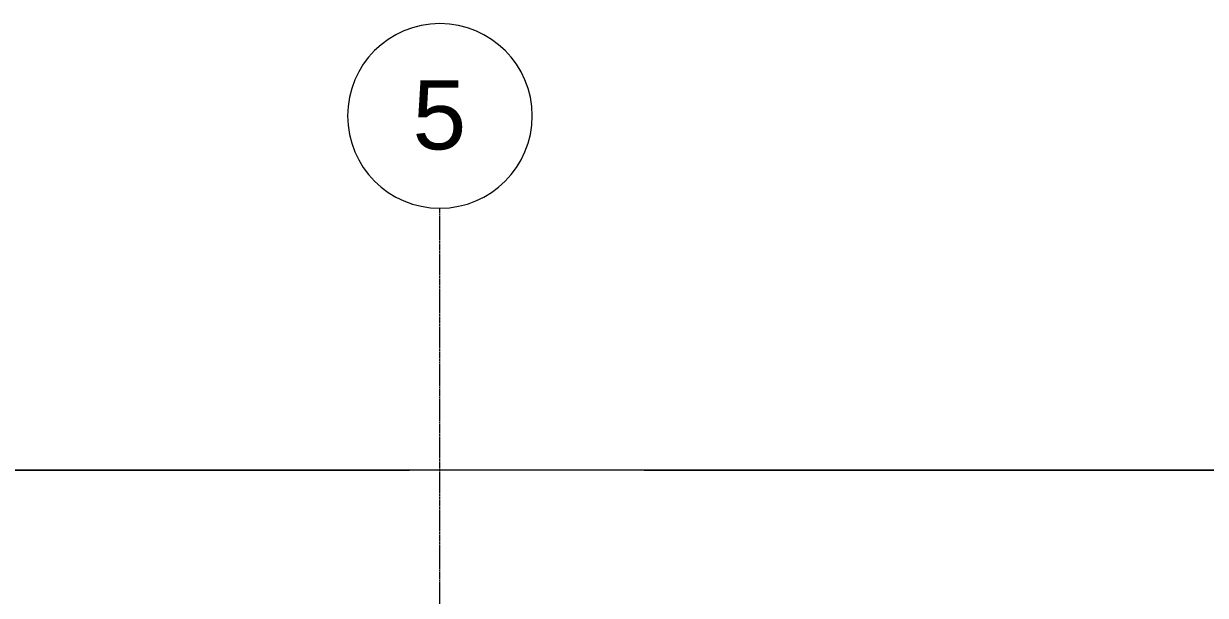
# Model space of a CAD drawing. Header units: inches. Extents: x -4292 to -464, y 9706 to 12474.
# Drawn here: x -2308.6 to -1924.6, y 12287.8 to 12473.7 of the extents above; entities that cross this region are included whole.
import ezdxf

# ---------------------------------------------------------------- set-up
doc = ezdxf.new("R2010")
doc.units = ezdxf.units.IN
doc.header["$MEASUREMENT"] = 0
doc.linetypes.add('Grid Line 1_2_', pattern=[0.875, 0.5, -0.125, 0.125, -0.125])
for name, color, linetype, lineweight in [('C-TOPO', 7, 'Continuous', 9), ('S-GRID-1', 1, 'Grid Line 1_2_', 9), ('S-GRID-IDEN', 1, 'Continuous', 9), ('S-GRID-IDEN-1', 147, 'Continuous', 9)]:
    doc.layers.add(name, color=color, linetype=linetype, lineweight=lineweight)
doc.styles.add('Arial_1', font='arial.ttf', dxfattribs={"height": 22.5})

msp = doc.modelspace()

# ---------------------------------------------------------------- linework, layer by layer
at = {"layer": 'C-TOPO'}
for p, q in [((-2407.53461, 12328.58936), (-2183.20935, 12328.58936)), ((-2183.20935, 12328.58936), (-2407.53461, 12328.58936)), ((-2106.93805, 12328.58936), (-2183.20935, 12328.58936)), ((-2106.93805, 12328.58936), (-2183.20935, 12328.58936)), ((-1969.36102, 12328.58936), (-2106.93805, 12328.58936)), ((-2106.93805, 12328.58936), (-1969.36102, 12328.58936)), ((-1969.36102, 12328.58936), (-1880.52374, 12328.58936)), ((-1880.52374, 12328.58936), (-1969.36102, 12328.58936))]:
    msp.add_line(p, q, dxfattribs=at)
at = {"layer": 'S-GRID-1'}
msp.add_line((-2173.32374, 9836.17969), (-2173.32374, 12413.73712), dxfattribs=at)
at = {"layer": 'S-GRID-IDEN-1'}
for start, end in [(0, 180), (180, 0)]:
    msp.add_arc((-2173.32374, 12443.73712), 30, start, end, dxfattribs=at)

# ---------------------------------------------------------------- texts
at = {"layer": 'S-GRID-IDEN', "insert": (-2182.23502, 12455.34705), "char_height": 22.5, "width": 21.21, "attachment_point": 1, "style": 'Arial_1'}
msp.add_mtext('5', dxfattribs=at)

doc.saveas('drawing.dxf')
